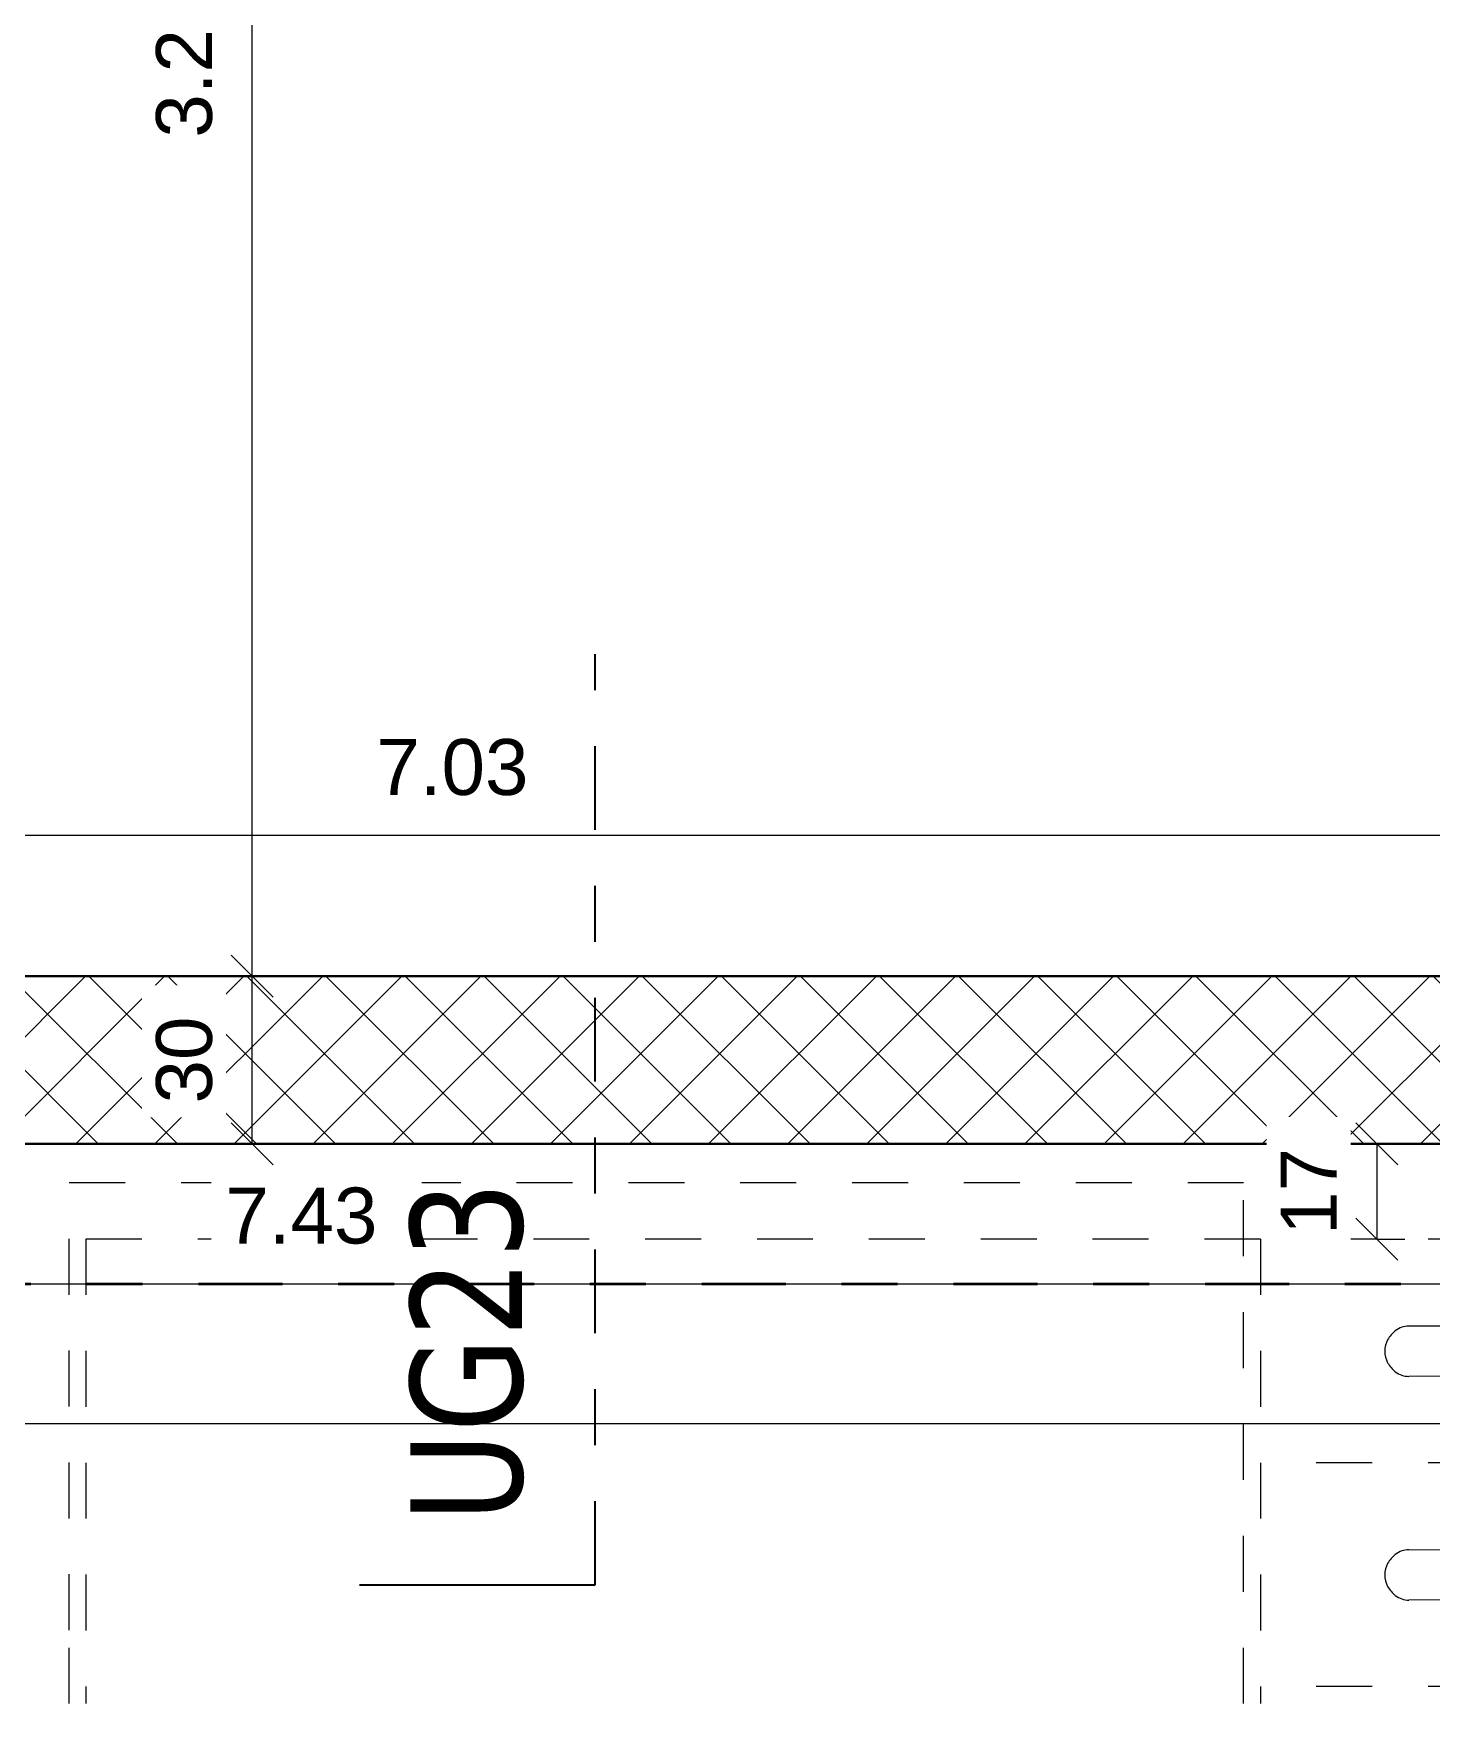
# Model space of a CAD drawing. Header units: metres. Extents: x -35.6 to 33, y -4 to 38.1.
# Drawn here: x 21.188 to 23.688, y -3.354 to -0.368 of the extents above; entities that cross this region are included whole.
import ezdxf

# ---------------------------------------------------------------- set-up
doc = ezdxf.new("R2010")
doc.units = ezdxf.units.M
for name, pattern in [('_Schnittlinie_', [0.3, 0.15, -0.05, 0.05, -0.05]), ('_Verdeckte Linien_', [0.15, 0.1, -0.05]), ('Strichpunkt - Mittel', [0.35, 0.15, -0.1, 0, -0.1]), ('Strichpunkt - Weit', [0.5, 0.2, -0.15, 0, -0.15])]:
    doc.linetypes.add(name, pattern=pattern)
for name, color, linetype, lineweight in [('A-____-____-DIMS', 7, 'Continuous', 5), ('A-____-____-DIMS-50', 7, 'Continuous', 5), ('A-DETL-GENF-HDLN', 7, '_Verdeckte Linien_', 9), ('A-DETL-GENF-OTLN', 7, 'Continuous', 9), ('A-WALL-____-MCUT', 7, 'Continuous', 35), ('A-WALL-____-PATT', 7, 'Continuous', 35), ('C-PRKG-____-HDLN', 7, '_Verdeckte Linien_', 9), ('C-PRKG-____-OTLN', 7, 'Continuous', 9)]:
    doc.layers.add(name, color=color, linetype=linetype, lineweight=lineweight)
doc.layers.add('A-____-MATC-OTLN', color=7, linetype='Strichpunkt - Mittel', lineweight=40, true_color=0x0080ff)
doc.layers.add('G-____-____-SYMB', color=7, linetype='Strichpunkt - Weit', lineweight=5, true_color=0x008080)
doc.styles.add('Arial', font='arial.ttf', dxfattribs={"height": 0.1})
doc.styles.add('Verdana_1', font='verdana.ttf', dxfattribs={"width": 0.8, "height": 0.2})
doc.dimstyles.new('Arial_2_00mm_fein_2', dxfattribs={"dimscale": 0.3048, "dimtxt": 0.102026, "dimasz": 0.246063, "dimexe": 0.164042, "dimexo": 0.0625, "dimgap": 0.123031, "dimtad": 1, "dimrnd": 0.005, "dimzin": 0, "dimdsep": 46, "dimtxsty": 'Arial', "dimblk1": 'OBLIQUE', "dimblk2": 'OBLIQUE', "dimsah": 1, "dimcen": 0.09, "dimazin": 0, "dimtfac": 1, "dimtdec": 4, "dimtix": 1, "dimtmove": 0, "dimatfit": 3, "dimfxl": 0.164042, "dimfxlon": 1, "dimtvp": 1, "dimtfill": 1, "dimtolj": 1, "dimtzin": 0, "dimarcsym": 2})
doc.dimstyles.new('SUB_Rohbau_fein', dxfattribs={"dimscale": 0.3048, "dimtxt": 0.102026, "dimasz": 0.246063, "dimexe": 0.164042, "dimexo": 0.0625, "dimgap": 0.123031, "dimtad": 1, "dimdec": 1, "dimlfac": 100, "dimrnd": 0.5, "dimdsep": 46, "dimtxsty": 'Arial', "dimblk1": 'OBLIQUE', "dimblk2": 'OBLIQUE', "dimsah": 1, "dimcen": 0.09, "dimazin": 0, "dimtfac": 1, "dimtdec": 4, "dimtix": 1, "dimtmove": 0, "dimatfit": 3, "dimfxl": 0.164042, "dimfxlon": 1, "dimtvp": 1, "dimtfill": 1, "dimtolj": 1, "dimtzin": 0, "dimarcsym": 2})
doc.dimstyles.new('SUB_Rohbau_fein_1', dxfattribs={"dimscale": 0.3048, "dimtxt": 0.102026, "dimasz": 0.246063, "dimexe": 0.164042, "dimexo": 0.0625, "dimgap": 0.123031, "dimtad": 1, "dimrnd": 0.005, "dimzin": 0, "dimdsep": 46, "dimtxsty": 'Arial', "dimblk1": 'OBLIQUE', "dimblk2": 'OBLIQUE', "dimsah": 1, "dimcen": 0.09, "dimazin": 0, "dimtfac": 1, "dimtdec": 4, "dimtix": 1, "dimtmove": 0, "dimatfit": 3, "dimfxl": 0.164042, "dimfxlon": 1, "dimtvp": 1, "dimtfill": 1, "dimtolj": 1, "dimtzin": 0, "dimarcsym": 2})

# ---------------------------------------------------------------- blocks, each defined once
blk = doc.blocks.new('Fahrradstellplatz - Fahrradstellplatz-23804636--01_UG_OK_FFB_AF_ro')
at = {"layer": 'A-DETL-GENF-HDLN', "color": 253, "true_color": 0x999999}
for p, q in [((0, 0), (0, -2)), ((0.4, 0), (0.4, -2)), ((0.4, 0), (0.4, -2)), ((0.8, 0), (0.8, -2)), ((0.8, 0), (0.8, -2)), ((0, -2), (0.4, -2)), ((0.4, -2), (0.8, -2)), ((0.8, -2), (0.8306, -2))]:
    blk.add_line(p, q, dxfattribs=at)
at = {"layer": 'A-DETL-GENF-OTLN', "color": 253, "true_color": 0x999999}
for p, q in [((0.1573, -1.3551), (0.1556, -1.7345)), ((0.2439, -1.3551), (0.2456, -1.7345)), ((0.5573, -1.3551), (0.5556, -1.7345)), ((0.6439, -1.3551), (0.6456, -1.7345))]:
    blk.add_line(p, q, dxfattribs=at)
for centre, radius, start, end in [((0.1944, -1.7346), 0.0388, 179.7429, 218.4031), ((0.2058, -1.7256), 0.0534, 218.4031, 241.1766), ((0.1954, -1.7256), 0.0534, 298.8234, 321.5969), ((0.2068, -1.7346), 0.0388, 321.5969, 0.2571), ((0.5944, -1.7346), 0.0388, 179.7429, 218.4031), ((0.6058, -1.7256), 0.0534, 218.4031, 241.1766), ((0.5954, -1.7256), 0.0534, 298.8234, 321.5969), ((0.6068, -1.7346), 0.0388, 321.5969, 0.2571), ((0.2007, -1.7348), 0.0429, 241.1766, 269.7973), ((0.2004, -1.7348), 0.0429, 270.2027, 298.8234), ((0.6007, -1.7348), 0.0429, 241.1766, 269.7973), ((0.6004, -1.7348), 0.0429, 270.2027, 298.8234)]:
    blk.add_arc(centre, radius, start, end, dxfattribs=at)
at = {"layer": 'C-PRKG-____-HDLN', "color": 253, "true_color": 0x999999}
for p, q in [((0, -2), (0, -4.1)), ((0, -4.1), (0.8306, -4.1))]:
    blk.add_line(p, q, dxfattribs=at)
blk = doc.blocks.new('Fahrradstellplatz - Fahrradstellplatz-23804100--01_UG_OK_FFB_AF_ro')
at = {"layer": 'A-DETL-GENF-HDLN', "color": 253, "true_color": 0x999999}
for p, q in [((2.4, 0), (2.4, -2)), ((2.4, 0), (2.4, -2)), ((2.8, 0), (2.8, -2)), ((2.8, 0), (2.8, -2)), ((3.2, 0), (3.2, -2)), ((2.2688, -2), (2.4, -2)), ((2.4, -2), (2.8, -2)), ((2.8, -2), (3.2, -2))]:
    blk.add_line(p, q, dxfattribs=at)
at = {"layer": 'C-PRKG-____-HDLN', "color": 253, "true_color": 0x999999}
for p, q in [((3.2, -4.1), (3.2, -2)), ((2.2688, -4.1), (3.2, -4.1))]:
    blk.add_line(p, q, dxfattribs=at)
blk = doc.blocks.new('DIMBLOCK11--01_UG_OK_FFB_AF_ro')
at = {"layer": 'A-____-____-DIMS-50'}
for p, q in [((21.5792, -2.0534), (21.5417, -2.0159)), ((21.5792, -2.0534), (21.5292, -2.0534)), ((21.5792, -2.3534), (21.5792, -2.0534)), ((21.5792, -2.0534), (21.6167, -2.0909)), ((21.5792, -2.0534), (21.6292, -2.0534)), ((21.5792, -2.3534), (21.5417, -2.3159)), ((21.5792, -2.3534), (21.5292, -2.3534)), ((21.5792, -2.3534), (21.6167, -2.3909)), ((21.5792, -2.3534), (21.6292, -2.3534))]:
    blk.add_line(p, q, dxfattribs=at)
at = {"layer": 'A-____-____-DIMS-50', "color": 0, "insert": (21.4072, -2.281), "char_height": 0.1, "width": 0.186088, "attachment_point": 1, "rotation": 90, "line_spacing_factor": 0.941778, "style": 'Arial', "bg_fill": 3, "box_fill_scale": 1.25, "bg_fill_color": 256, "bg_fill_true_color": 13158600, "bg_fill_transparency": 0}
blk.add_mtext('30', dxfattribs=at)
blk = doc.blocks.new('_Oblique')
at = {"color": 0, "linetype": 'ByBlock', "lineweight": -2}
blk.add_line((-0.5, -0.5), (0.5, 0.5), dxfattribs=at)
blk = doc.blocks.new('DIMBLOCK12--01_UG_OK_FFB_AF_ro')
at = {"layer": 'A-____-____-DIMS-50'}
for p, q in [((21.5792, 1.2166), (21.5417, 1.2541)), ((21.5792, 1.2166), (21.5292, 1.2166)), ((21.5792, -2.0534), (21.5792, 1.2166)), ((21.5792, 1.2166), (21.6167, 1.1791)), ((21.5792, 1.2166), (21.6292, 1.2166)), ((21.5792, -2.0534), (21.5417, -2.0159)), ((21.5792, -2.0534), (21.5292, -2.0534)), ((21.5792, -2.0534), (21.6167, -2.0909)), ((21.5792, -2.0534), (21.6292, -2.0534))]:
    blk.add_line(p, q, dxfattribs=at)
at = {"layer": 'A-____-____-DIMS-50', "color": 0, "insert": (21.4072, -0.5541), "char_height": 0.1, "width": 0.325653, "attachment_point": 1, "rotation": 90, "line_spacing_factor": 0.941778, "style": 'Arial', "bg_fill": 3, "box_fill_scale": 1.25, "bg_fill_color": 256, "bg_fill_true_color": 13158600, "bg_fill_transparency": 0}
blk.add_mtext('3.27', dxfattribs=at)
blk = doc.blocks.new('Schnitt - Name _Anfang-23756349--01_UG_OK_FFB_AF_ro')
at = {"layer": 'G-____-____-SYMB', "color": 1, "linetype": 'Continuous', "lineweight": 30, "true_color": 0xff0000}
blk.add_line((0, 0.008426), (0, 0), dxfattribs=at)
blk = doc.blocks.new('DIMBLOCK373--01_UG_OK_FFB_AF_ro')
at = {"layer": 'A-____-____-DIMS-50'}
for p, q in [((18.422, -1.8015), (18.422, -1.7515)), ((25.452, -1.8015), (25.452, -1.7515)), ((18.422, -1.8015), (18.4595, -1.764)), ((25.452, -1.8015), (25.4895, -1.764)), ((18.422, -1.8015), (18.3845, -1.839)), ((18.422, -1.8015), (25.452, -1.8015)), ((18.422, -1.8015), (18.422, -1.8515)), ((25.452, -1.8015), (25.4145, -1.839)), ((25.452, -1.8015), (25.452, -1.8515))]:
    blk.add_line(p, q, dxfattribs=at)
at = {"layer": 'A-____-____-DIMS-50', "color": 0, "insert": (21.8013, -1.6294), "char_height": 0.1, "width": 0.325653, "attachment_point": 1, "line_spacing_factor": 0.941778, "style": 'Arial', "bg_fill": 3, "box_fill_scale": 1.25, "bg_fill_color": 256, "bg_fill_true_color": 13158600, "bg_fill_transparency": 0}
blk.add_mtext('7.03', dxfattribs=at)
blk = doc.blocks.new('DIMBLOCK732--01_UG_OK_FFB_AF_ro')
at = {"layer": 'A-____-____-DIMS-50'}
for p, q in [((17.952, -2.6034), (17.952, -2.5534)), ((17.952, -2.6034), (17.9895, -2.5659)), ((25.382, -2.6034), (25.382, -2.5534)), ((25.382, -2.6034), (25.4195, -2.5659)), ((17.952, -2.6034), (17.9145, -2.6409)), ((17.952, -2.6034), (25.382, -2.6034)), ((17.952, -2.6034), (17.952, -2.6534)), ((25.382, -2.6034), (25.3445, -2.6409)), ((25.382, -2.6034), (25.382, -2.6534))]:
    blk.add_line(p, q, dxfattribs=at)
at = {"layer": 'A-____-____-DIMS-50', "color": 0, "insert": (21.5313, -2.4314), "char_height": 0.1, "width": 0.325653, "attachment_point": 1, "line_spacing_factor": 0.941778, "style": 'Arial', "bg_fill": 3, "box_fill_scale": 1.25, "bg_fill_color": 256, "bg_fill_true_color": 13158600, "bg_fill_transparency": 0}
blk.add_mtext('7.43', dxfattribs=at)
blk = doc.blocks.new('DIMBLOCK734--01_UG_OK_FFB_AF_ro')
at = {"layer": 'A-____-____-DIMS-50'}
for p, q in [((-13.183, -2.8534), (-13.183, -2.8034)), ((25.382, -2.8534), (25.382, -2.8034)), ((-13.183, -2.8534), (-13.1455, -2.8159)), ((25.382, -2.8534), (25.4195, -2.8159)), ((-13.183, -2.8534), (-13.2205, -2.8909)), ((-13.183, -2.8534), (25.382, -2.8534)), ((-13.183, -2.8534), (-13.183, -2.9034)), ((25.382, -2.8534), (25.3445, -2.8909)), ((25.382, -2.8534), (25.382, -2.9034))]:
    blk.add_line(p, q, dxfattribs=at)
at = {"layer": 'A-____-____-DIMS-50', "color": 0, "insert": (5.899, -2.6814), "char_height": 0.1, "width": 0.481134, "attachment_point": 1, "line_spacing_factor": 0.941778, "style": 'Arial', "bg_fill": 3, "box_fill_scale": 1.25, "bg_fill_color": 256, "bg_fill_true_color": 13158600, "bg_fill_transparency": 0}
blk.add_mtext('38.56\\A2\\H0.5x;\\S5^  ;\\H2x;', dxfattribs=at)
blk = doc.blocks.new('DIMBLOCK835--01_UG_OK_FFB_AF_ro')
at = {"layer": 'A-____-____-DIMS-50'}
for p, q in [((23.5903, -2.3534), (23.5528, -2.3159)), ((23.5903, -2.3534), (23.5403, -2.3534)), ((23.5903, -2.3534), (23.5903, -2.5234)), ((23.5903, -2.3534), (23.6278, -2.3909)), ((23.5903, -2.3534), (23.6403, -2.3534)), ((23.5903, -2.5234), (23.5528, -2.4859)), ((23.5903, -2.5234), (23.5403, -2.5234)), ((23.5903, -2.5234), (23.6278, -2.5609)), ((23.5903, -2.5234), (23.6403, -2.5234))]:
    blk.add_line(p, q, dxfattribs=at)
at = {"layer": 'A-____-____-DIMS-50', "color": 0, "insert": (23.4183, -2.516), "char_height": 0.1, "width": 0.186088, "attachment_point": 1, "rotation": 90, "line_spacing_factor": 0.941778, "style": 'Arial', "bg_fill": 3, "box_fill_scale": 1.25, "bg_fill_color": 256, "bg_fill_true_color": 13158600, "bg_fill_transparency": 0}
blk.add_mtext('17', dxfattribs=at)

msp = doc.modelspace()

# ---------------------------------------------------------------- hatches: boundary and pattern name
at = {"layer": 'A-WALL-____-PATT', "lineweight": 9}
h = msp.add_hatch(dxfattribs=at)
h.set_pattern_fill('FP_1', color=256, style=0, pattern_type=2)
h.set_pattern_definition([(45, (0, 0), (-0.07071068, 0.07071068), []), (135, (0, 0), (-0.07071068, -0.07071068), [])])
h.paths.add_polyline_path([(25.452, -2.3534), (25.452, -2.0534), (18.172, -2.0534), (18.172, -2.3534), (24.5208, -2.3534)])

# ---------------------------------------------------------------- linework, layer by layer
at = {"layer": 'A-WALL-____-MCUT'}
for p, q in [((25.452, -2.0534), (18.422, -2.0534)), ((17.952, -2.3534), (25.452, -2.3534))]:
    msp.add_line(p, q, dxfattribs=at)
at = {"layer": 'G-____-____-SYMB', "color": 1, "linetype": '_Schnittlinie_', "lineweight": 30, "true_color": 0xff0000}
msp.add_line((22.1922, -3.1419), (22.1922, -1.4775), dxfattribs=at)

# ---------------------------------------------------------------- block references
at = {"layer": 'C-PRKG-____-OTLN', "color": 253, "true_color": 0x999999}
for name, p, rotation in [('Fahrradstellplatz - Fahrradstellplatz-23804100--01_UG_OK_FFB_AF_ro', (19.252, -5.6229), 90.00000000000092), ('Fahrradstellplatz - Fahrradstellplatz-23804636--01_UG_OK_FFB_AF_ro', (25.382, -2.5234), 270.0000000000003)]:
    msp.add_blockref(name, p, dxfattribs=dict(at, rotation=rotation))
at = {"layer": 'G-____-____-SYMB', "color": 1, "linetype": 'Continuous', "lineweight": 30, "true_color": 0xff0000, "xscale": 49.99999999999998, "yscale": 49.99999999999998, "zscale": 49.99999999999998, "rotation": 89.99999999999991}
msp.add_blockref('Schnitt - Name _Anfang-23756349--01_UG_OK_FFB_AF_ro', (22.1922, -3.1419), dxfattribs=at)

# ---------------------------------------------------------------- texts
at = {"layer": 'G-____-____-SYMB', "color": 1, "linetype": 'Continuous', "true_color": 0xff0000, "insert": (21.8617, -3.0297), "char_height": 0.2, "width": 0.740759, "attachment_point": 1, "rotation": 90, "style": 'Verdana_1'}
msp.add_mtext('UG23', dxfattribs=at)

# ---------------------------------------------------------------- next in the draw order: dimensions: what is measured, and where the dimension line sits
at = {"layer": 'A-____-____-DIMS'}
dim = msp.add_linear_dim(base=(21.5792, -2.0534), p1=(21.5292, -2.3534), p2=(21.5292, -2.0534), angle=90, dimstyle='SUB_Rohbau_fein', override={"dimpost": '<>', "dimfxl": 0.3}, dxfattribs=at)
dim.commit()
dim.dimension.update_dxf_attribs({"geometry": 'DIMBLOCK11--01_UG_OK_FFB_AF_ro', "text_midpoint": (21.4906, -2.2034)})
dim = msp.add_linear_dim(base=(25.382, -2.6034), p1=(17.952, -2.5534), p2=(25.382, -2.5534), dimstyle='SUB_Rohbau_fein_1', override={"dimpost": '<>', "dimfxl": 7.43}, dxfattribs=at)
dim.commit()
dim.dimension.update_dxf_attribs({"geometry": 'DIMBLOCK732--01_UG_OK_FFB_AF_ro', "text_midpoint": (21.667, -2.5149)})

# ---------------------------------------------------------------- next in the draw order: linework, layer by layer
at = {"layer": 'A-____-MATC-OTLN'}
msp.add_line((-33.8668, -2.6034), (32.9979, -2.6034), dxfattribs=at)

# ---------------------------------------------------------------- next in the draw order: dimensions: what is measured, and where the dimension line sits
at = {"layer": 'A-____-____-DIMS'}
for base, p1, p2, dimstyle, override, picture, middle in [((21.5792, 1.2166), (21.5292, -2.0534), (21.5292, 1.2166), 'SUB_Rohbau_fein_1', {"dimpost": '<>', "dimfxl": 3.27}, 'DIMBLOCK12--01_UG_OK_FFB_AF_ro', (21.4906, -0.4184)), ((23.5903, -2.5234), (23.5403, -2.3534), (23.6403, -2.5234), 'SUB_Rohbau_fein', {"dimpost": '<>', "dimfxl": 0.197235}, 'DIMBLOCK835--01_UG_OK_FFB_AF_ro', (23.5026, -2.4384))]:
    dim = msp.add_linear_dim(base=base, p1=p1, p2=p2, angle=90, dimstyle=dimstyle, override=override, dxfattribs=at)
    dim.commit()
    dim.dimension.update_dxf_attribs({"geometry": picture, "text_midpoint": middle})
dim = msp.add_linear_dim(base=(25.382, -2.8534), p1=(-13.183, -2.8034), p2=(25.382, -2.8034), text='\\A1;38.56\\Q;{\\A1;{\\H0.5x;\\S5^ ;}}', dimstyle='SUB_Rohbau_fein_1', override={"dimpost": '<>', "dimfxl": 38.565}, dxfattribs=at)
dim.commit()
dim.dimension.update_dxf_attribs({"geometry": 'DIMBLOCK734--01_UG_OK_FFB_AF_ro', "text_midpoint": (6.0995, -2.7649)})

# ---------------------------------------------------------------- next in the draw order: dimensions: what is measured, and where the dimension line sits
dim = msp.add_linear_dim(base=(25.452, -1.8015), p1=(18.422, -1.7515), p2=(25.452, -1.7515), dimstyle='Arial_2_00mm_fein_2', override={"dimpost": '<>', "dimfxl": 7.03}, dxfattribs=at)
dim.commit()
dim.dimension.update_dxf_attribs({"geometry": 'DIMBLOCK373--01_UG_OK_FFB_AF_ro', "text_midpoint": (21.937, -1.7129)})

doc.saveas('drawing.dxf')
